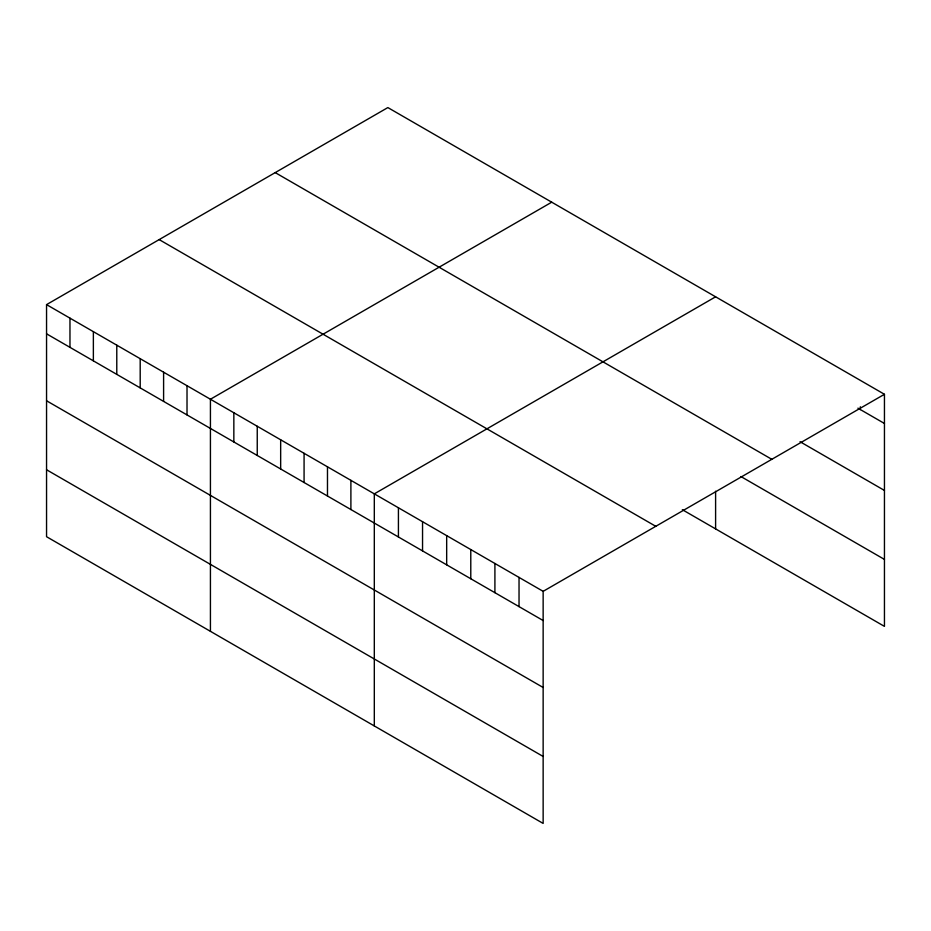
<?xml version="1.0" encoding="UTF-8"?>
<svg xmlns="http://www.w3.org/2000/svg" width="931" height="931" viewBox="0 0 931 931"><rect width="100%" height="100%" fill="white"/><g stroke="black" fill="none" stroke-linecap="round" stroke-linejoin="round"><path stroke-width="1.4" d="M46.55 304.623L543.145 591.336L543.145 823.423L46.55 536.71L46.55 304.623L387.855 107.577L884.45 394.29L884.45 626.377L682.342 509.688M551.722 202.19L210.429 399.248L210.429 631.323M715.602 296.814L374.309 493.861L374.309 725.936M543.145 591.336L884.45 394.29M857.917 408.162L884.45 423.477M800.032 441.701L884.45 490.439M275.215 172.607L771.822 459.32M740.936 476.556L884.45 559.415M159.178 239.604L655.785 526.318M46.55 333.822L543.145 620.535M46.55 400.772L543.145 687.485M46.55 469.759L543.145 756.461M860.325 406.777L860.325 409.559M715.602 491.231L715.602 528.889M519.033 577.406L519.033 606.605M494.908 563.488L494.908 592.675M470.783 549.558L470.783 578.756M446.671 535.639L446.671 564.826M422.546 521.709L422.546 550.896M398.421 507.779L398.421 536.978M350.894 480.338L350.894 509.536M327.479 466.827L327.479 496.014M304.076 453.304L304.076 482.502M280.662 439.793L280.662 468.98M257.247 426.27L257.247 455.468M233.844 412.759L233.844 441.946M187.015 385.725L187.015 414.923M163.6 372.214L163.6 401.401M140.197 358.691L140.197 387.89M116.782 345.18L116.782 374.367M93.368 331.657L93.368 360.856M69.965 318.146L69.965 347.333"/></g></svg>
